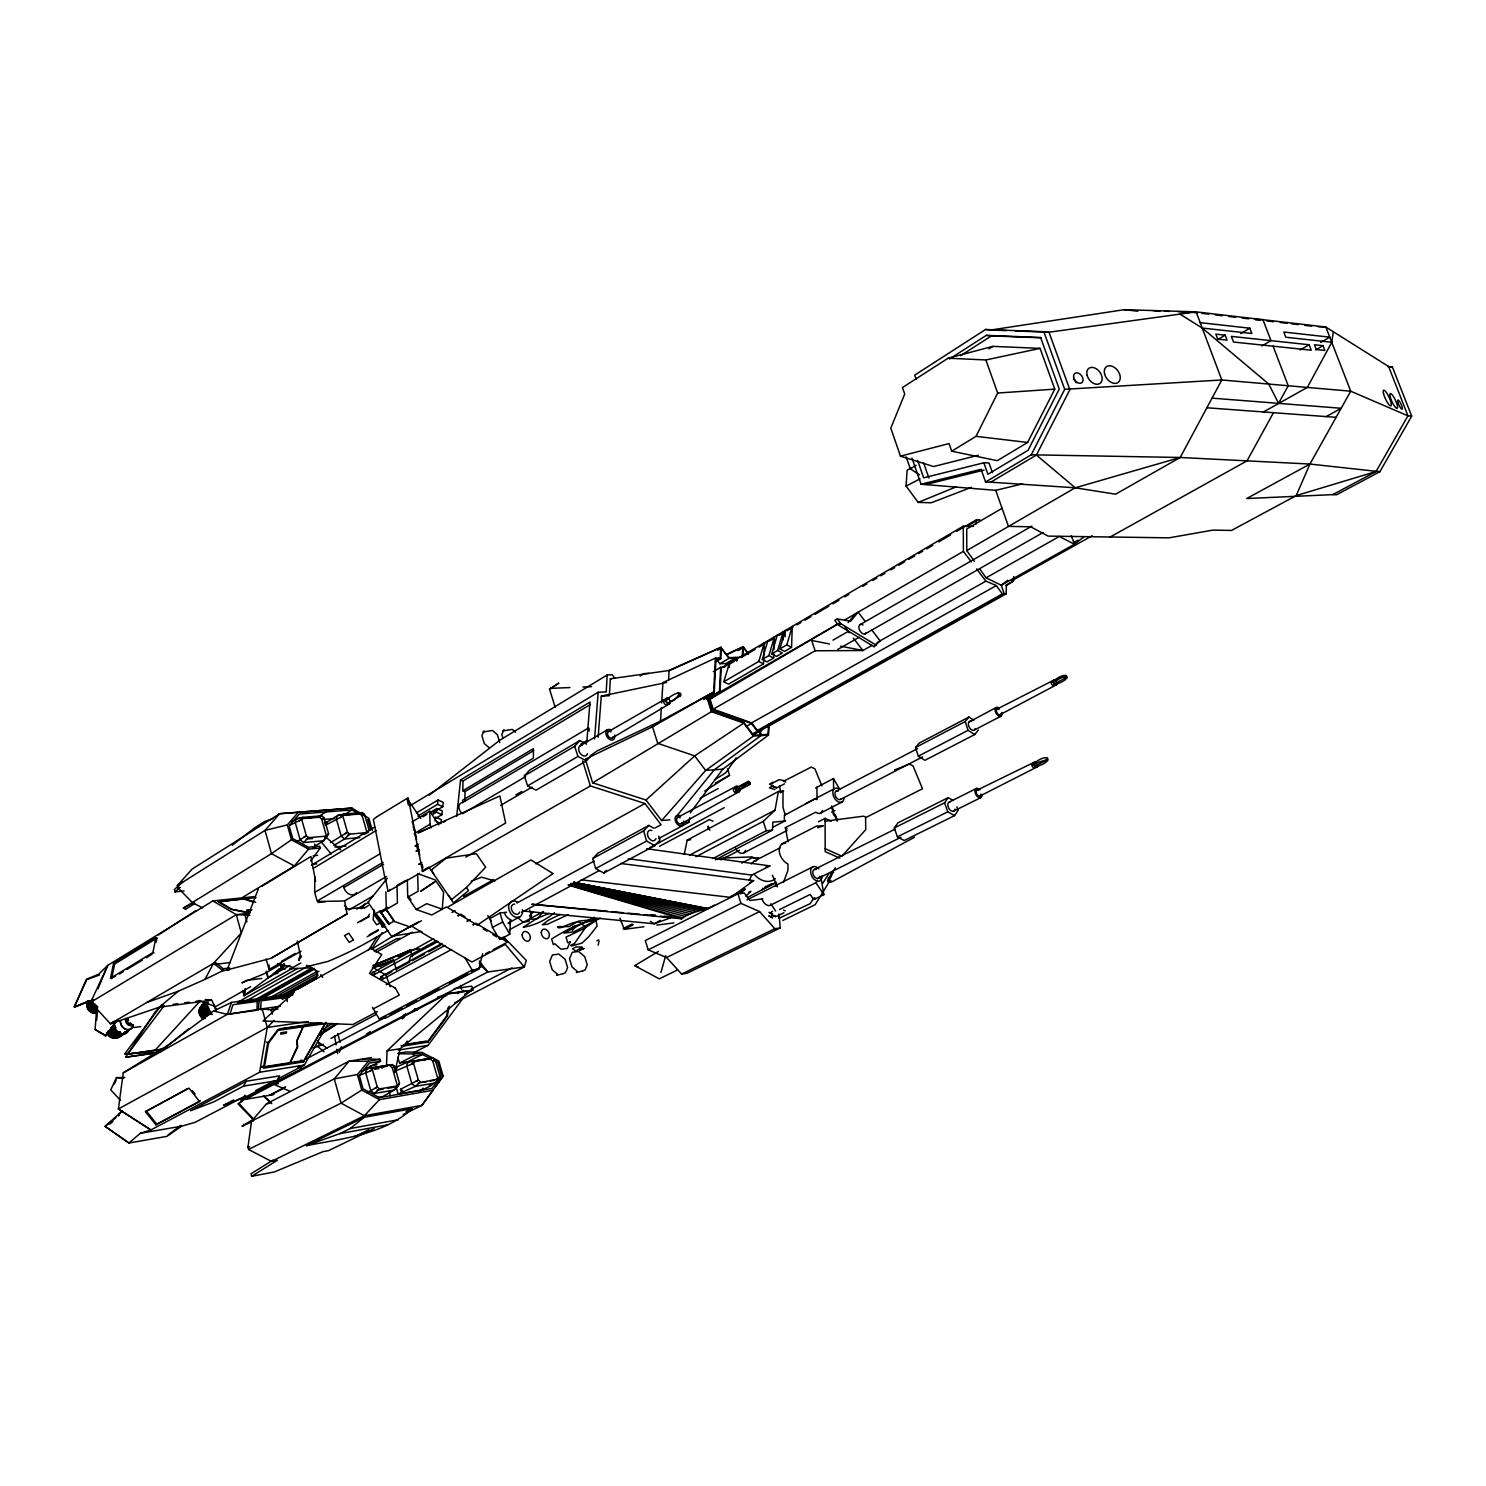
<?xml version="1.0" encoding="UTF-8"?>
<svg xmlns="http://www.w3.org/2000/svg" width="1486" height="1486" viewBox="0 0 1486 1486"><rect width="100%" height="100%" fill="white"/><g stroke="black" fill="none" stroke-linecap="round" stroke-linejoin="round"><path stroke-width="1.5" d="M314.753 876.703L314.716 892.454L317.131 901.055L319.323 900.832M788.044 841.615L785.351 827.646L815.777 812.173A7.653 4.867 62.4 0 0 822.557 810.427M714.487 905.104C705.348 910.974 691.101 910.899 681.628 918.775L532.192 904.361M775.748 886.362L775.766 881.774M778.794 914.02L778.775 918.385L810.241 903.618L813.566 898.213M779.518 785.481L780.744 792.614M301.064 951.17L269.022 969.466L269.077 965.008M525.654 776.584L462.499 813.752A6.631 4.774 59.2 0 1 458.933 806.879A6.631 4.774 59.2 0 1 462.648 802.533L462.685 800.155L533.4 758.176L533.4 748.628L462.815 790.775L462.945 781.042L590.444 704.457M464.895 800.917L465.025 791.536L533.678 750.616M708.06 829.374L708.116 826.123L709.769 830.265M837.064 624.38L720.023 692.012L709.992 699.2L713.206 709.212L751.656 722.846L757.358 730.462L761.222 730.239L1006.171 593.88L1006.356 585.521L1013.526 581.007L1013.731 576.512M716.141 659.877L720.283 657.926L720.636 647.357L729.106 657.629L742.09 657.202L742.944 646.707L748.424 653.506M715.342 661.864L720.84 658.632L721.193 648.063L729.013 658.354L735.31 658.149L736.034 660.341L734.567 660.397M791.555 647.376L792.261 626.405L786.818 644.85L779.871 648.88L784.589 651.407L791.555 647.376L786.818 644.85M782.843 640.243L783.159 631.754L777.661 650.459L771.736 653.896L776.454 656.422L782.379 652.986L777.661 650.459M785.11 636.751L785.332 630.473L779.871 648.88M767.835 640.726L762.281 659.394L766.98 661.902L773.612 658.057L773.779 653.821M773.946 649.586L774.429 636.862L768.912 655.549L762.281 659.394M763.507 663.908L764.361 642.769L758.789 661.419L723.775 681.758L728.474 684.192L763.507 663.908L758.789 661.419M386.453 1066.539L387.103 1050.825L446.766 994.115L470.858 990.66L400.068 1048.763L387.103 1050.825M291.256 995.49L237.909 1002.939L237.964 1001.527L292.761 993.725M237.909 1002.939L249.778 1001.007L249.834 999.576M258.545 1009.978L258.935 1001.155L233.005 1004.703L229.977 1013.972L227.302 1014.344L123.245 1072.855L118.378 1108.983L150.885 1129.954L259.586 1072.26L304.296 1065.109L327.774 1024.021M260.682 1009.681L261.072 1000.858L289.046 997.013L287.392 997.292L287.207 1001.657M668.607 680.365L669.053 670.409L720.636 647.357M715.268 859.892L772.479 830.117L772.831 822.167L785.611 820.941M285.293 996.474L285.349 995.063L293.318 993.762M729.273 667.4L729.477 663.202L723.775 681.758M499.649 939.598L509.791 934.192L510.497 919.611A8.749 6.315 61.8 0 1 504.664 913.407L504.423 912.515M500.782 938.056L500.745 939.003L499.872 937.499L498.72 938.112L499.649 938.669M669.852 819.808L661.604 820.569L645.983 800.025L592.635 782.825L585.335 759.197L652.503 726.784L713.67 692.049L715.416 658.075L720.283 657.926M703.732 699.627L714.246 692.606L715.973 658.781L720.84 658.632M707.447 697.491L711.813 711.107L743.929 722.475L753.551 735.291L760.219 734.883L758.993 731.112L757.284 731.205L751.489 723.478L712.834 709.769L709.286 698.736L719.447 691.454L720.654 667.344L724.852 667.177M720.023 692.012L721.212 668.05L963.281 526.193L973.571 526.378M614.981 678.396L612.251 674.774L607.198 674.96L606.214 691.882L598.171 692.235L410.322 805.579M721.434 647.32L669.982 670.372L610.337 678.805L609.371 695.727L601.291 696.098L598.152 737.223M661.381 707.503L660.527 721.082L652.503 726.784L657.722 743.334L694.686 755.891L705.664 770.435L722.828 769.154L768.466 735.106L769.339 723.868M661.66 702.971L662.942 682.594L715.416 658.075M971.528 487.297L931.202 502.77L918.199 502.398L906.088 486.089L907.092 470.245L911.048 467.886M117.914 1019.526L105.543 1035.909L95.104 1029.538L96.869 1005.911M594.567 739.006L598.171 692.235M768.615 725.502L767.909 734.4L761.278 734.808L760.052 731.038L761.761 730.945M586.821 742.016L589.961 702.079L460.549 779.927L456.704 816.241M742.814 655.809L743.483 647.413L748.331 654.23M658.595 838.624L689.244 822.111L689.671 817.597M298.593 960.216L300.246 954.848L297.349 941.01M299.318 960.458L299.485 958.786M96.59 1020.38L97.296 1013.786M435.974 818.192L441.899 814.681L442.308 811.003L436.791 808.514L430.866 812.043M432.909 812.545L442.772 806.675L443.255 802.384L438.036 800.007L416.34 813.009M435.064 820.959L435.509 817.059L441.361 819.696L440.933 823.597L437.033 821.851M432.426 814.532L436.382 812.173L436.791 808.514M417.826 816.111L437.571 804.316L438.036 800.007M272.978 1160.064L250.985 1173.829L251.654 1176.318L277.325 1160.287L271.474 1161.402L248.571 1149.495L247.939 1147.211L251.543 1121.243L253.382 1120.927L253.01 1119.534L266.458 1103.819L349.099 1061.171L371.519 1057.549M975.949 524.168L976.599 519.673L979.961 519.747M1263.249 412.068L1307.346 387.419L1331.753 342.282L1333.332 331.749M259.586 1072.26L267.239 1027.476L262.112 1008.808L227.302 1014.344L213.52 1011L169.107 1044.398L123.245 1072.855M264.415 1067.134L268.557 1043.005L278.123 1030.355L325.025 1023.668L303.608 1061.153L264.415 1067.134L262.26 1066.131M291.98 968.519L244.094 995.639L245.264 988.952M695.968 856.698L763.265 821.368L775.042 810.111L778.385 791.518L783.624 791.072M284.866 965.51L244.094 995.639L245.376 988.803M448.196 1007.434L446.543 1016.145L427.931 1041.24L404.861 1044.881L407.164 1041.092M449.236 1006.152L447.36 1016.015L427.968 1042.132L401.889 1046.274M115.481 976.376L110.521 978.252L152.928 952.526L155.844 937.647L156.959 938.112L156.123 942.365M684.303 854.283L687.182 840.11L778.385 791.518M110.521 978.252L113.53 963.56L155.844 937.647M111.636 978.717L114.645 964.024L156.959 938.112M200.74 1008.53L207.353 1003.83L200.74 1008.53L202.003 1009.105L207.018 1005.335M394.867 1072.428L400.068 1048.763M120.607 1033.513L113.995 1037.228L113.307 1035.445L120.515 1032.287L112.1 1036.262L111.171 1035.575L116.465 1031.711M113.995 1037.228L114.311 1035.872M112.992 1036.782L119.493 1031.841M120.515 1032.287L120.199 1033.643L119.177 1033.197M598.152 945.096L599.099 941.084M93.581 1011.947L93.897 1010.591L94.602 1012.393L93.581 1011.947L96.664 1010.108M88.343 1001.787L88.603 1000.747M372.484 1007.341L379.246 1018.932L385.877 1017.947L478.808 969.095L482.653 953.715M660.917 972.55L665.709 955.665M771.736 653.896L777.252 635.209M1051.772 682.78C1066.874 668.198 1075.901 678.935 1053.593 684.916M374.008 909.878L373.172 919.76L376.682 924.831L381.215 922.286M227.302 1014.344L231.537 1002.4L237.964 1001.527M300.581 958.173L301.156 956.52M346.461 909.785L346.684 907.352L344.399 905.587M339.384 1052.237L341.39 1046.72M783.401 882.517L787.933 870.406L787.97 864.053C781.376 860.728 775.766 850.103 781.822 843.937L816.668 826.03L822.872 825.845M258.36 888.888L227.135 969.894L271.028 958.321L347.074 913.871L344.603 900.98L319.434 901.463M402.204 1018.969L403.802 1014.827M403.746 1017.947L405.362 1013.786M250.112 911.494L245.561 911.977L231.909 909.246L219.278 901.853L244.726 898.751L255.703 902.299M97.965 988.859L107.754 965.38L212.888 900.906L255.351 896.504M99.506 975.002L86.745 979.645L74.3 1006.932L90.59 1001.007M911.977 458.078L921.041 484.232L995.731 490.343L1008.455 526.378L1030.708 526.787L1048.113 536.112L1169.055 537.839L1212.873 530.112L1231.504 530.446L1296.219 495.6L1309.946 464.041L1350.737 391.208L1325.828 327.031L1196.137 311.874L1124.27 309.682L990.753 330.022L985.534 329.502L914.726 375.122L916.23 379.432M249.982 913.184L236.293 914.67L90.665 1002.288L107.754 965.38L98.782 974.147L86.374 979.311L74.3 1006.932L93.507 999.539L90.665 1002.288L110.447 1023.817L159.243 1007.229L211.662 1000.171L216.547 1010.164M439.949 1076.403L436.438 1079.95L439.949 1076.403L435.157 1059.741L432.928 1057.958L408.26 1061.84L394.496 1067.932L395.387 1071.072L413.535 1063.307L414.613 1060.967L432.928 1057.958L412.161 1062.193L414.613 1060.967L408.26 1061.84L406.644 1065.406L411.863 1083.703L415.281 1086.415L434.804 1083.034L438.909 1078.743L418.142 1083.108M509.159 923.772L510.887 919.89M289.677 1063.122L297.33 1046.757L296.754 1040.664L303.163 1026.677L297.107 1040.832L297.683 1046.924L290.049 1063.289M387.586 1088.346L395.945 1086.916L399.493 1083.313L394.7 1066.409L392.415 1064.608L367.246 1068.583L361.637 1071.443M395.387 1071.072L397.022 1067.524M120.44 1100.364L110.763 1089.851L116.41 1077.647L124.805 1077.461M114.311 1084.074L116.187 1080.006M900.479 456.146L949.052 443.571L951.727 451.205L976.023 436.327L997.663 393.047L985.887 359.965L948.105 358.2L902.466 387.549L904.714 394.013L890.801 428.154L900.479 456.146L933.598 466.548L978.308 455.236M749.204 880.269L751.842 875.087L769.878 865.911L646.744 848.747M951.727 451.205L997.273 460.679L1027.625 442.456L1054.781 389.128L1040.051 348.374L992.852 346.368L948.105 358.2M921.041 484.232L981.094 469.316L985.571 482.003L1031.247 454.79L1064.7 389.313L1043.822 331.694L985.534 329.502M985.571 482.003L990.753 482.188L1036.411 455.032L1069.846 389.704L1048.986 332.214L1043.822 331.694M366.931 832.792L369.141 830.395L364.534 814.421L362.324 812.582L343.972 814.049L340.535 817.597M326.418 836.302L328.592 833.869L325.137 837.454L328.592 833.869L323.985 817.671L321.738 815.814L302.884 817.319L296.81 818.675L291.46 822.018M325.341 837.51L323.632 840.779L312.877 847.336L315.441 847.113L314.586 844.085M327.18 821.999L324.654 822.204L325.508 825.213L327.18 821.999L337.898 815.387L343.972 814.049M146.761 1002.493L178.413 991.162L204.975 979.404L213.482 963.337L241.326 933.041L236.293 914.67L212.888 900.906M205.068 1018.059L204.771 1016.22L209.582 1013.508M206.535 1002.976L201.279 1006.598L208.133 1002.066M990.753 482.188L1075.251 487.798L1115.633 494.188L1180.2 457.484L1221.808 379.97L1196.137 311.874L1048.986 332.214L1015.384 330.951M118.936 1115.317L119.437 1114.389M1273.446 412.699L1247.033 460.864L1110.172 537.003M116.558 1036.206L116.93 1037.674L128.39 1030.411L115.982 1037.655L114.905 1036.058M118.936 1031.507L111.171 1035.575M112.1 1036.262L117.394 1032.398M246.249 1081.251L190.542 1110.785L213.538 1101.98L243.555 1086.099L246.249 1081.251L279.535 1075.864L276.823 1080.675L246.695 1096.445L223.624 1105.212L233.618 1099.974M97.296 1008.66L92.689 1011.409L91.76 1010.703L95.494 1007.712M92.689 1011.409L96.423 1008.418M321.496 1023L278.049 1029.389L267.666 1043.116L263.356 1068.248L303.478 1061.896L326.066 1022.331M1388.593 366.503L1392.363 366.893L1411.7 416.117L1379.862 471.712L1309.946 464.041L1246.698 498.534L1332.738 494.634L1376.073 471.526L1407.948 415.82L1388.593 366.503L1325.828 327.031L1318.156 326.771M468.016 919.834L467.031 921.431L470.226 919.704M374.658 973.962L372.466 975.02L371.63 973.33L433.726 938.576M829.559 881.272L815.164 904.677L782.825 920.466M822.817 883.241L828.612 873.879M835.336 867.805L827.461 880.585L831.194 882.22L914.596 837.175M829.318 879.638L831.398 876.257L828.222 877.836M157.479 1052.868L125.623 1057.215L155.027 1012.189L160.061 1006.616M300.079 957.133L301.045 955.628M368.602 950.037L377.258 936.57L375.178 937.833A874.084 559.925 63.4 0 1 327.886 961.461L308.215 966.253M372.392 947.882L382.292 932.521M1032.51 764.64C1049.153 750.133 1055.933 762.132 1034.145 767.129M953.269 800.508L948.179 797.648L897.953 822.835L894.293 827.981L897.395 836.859L904.175 840.537L954.569 815.61L958.136 810.409L956.873 806.824M751.21 863.886L754.256 861.063L780.299 847.707M736.183 757.897L725.818 772.739L714.562 779.871M894.293 827.981L944.576 802.811L948.179 797.648M373.469 947.938L371.909 947.771M105.543 1035.909L115.406 1022.127M403.263 1114.444L421.913 1105.398L443.162 1076.124L438.816 1061.041L422.21 1052.515L406.644 1051.902L398.081 1053.277M420.259 1091.783L422.971 1088.049M421.913 1105.398L432.928 1090.278L379.413 1099.64L364.404 1115.726L271.474 1161.402M435.435 1086.712L443.162 1076.124M310.648 861.007L320.214 848.06L319.694 846.24L308.512 847.243L292.742 838.643L289.12 825.752L299.318 814.049L351.996 809.907L357.866 813.436M413.795 1052.59L428.098 1045.345L462.48 999.001M690.321 812.842L722.828 769.154M158.835 1052.199L124.75 1053.834L159.949 1007.025M161.733 1049.413L127.555 1054.131L164.24 1005.539L161.305 1005.223M1065.258 675.406L1066.855 678.025M1065.592 675.963C1068.044 679.028 1065.016 674.031 1056.119 680.904M368.881 901.222L387.289 878.226M361.079 908.856L365.37 903.525M549.579 689.188L558.662 683.188L549.579 689.188L555.17 707.373M676.854 815.888L714.283 769.785L760.981 735.57L759.29 730.35L1004.276 593.898L1001.248 585.243L986.091 577.831L979.645 568.748M865.001 621.129L858.146 612.176L850.586 621.185L837.231 618.938L834.779 620.368L838.475 625.179L874.009 646.707L880.121 640.837L871.873 630.083M874.009 646.707L877.65 642.212L985.887 581.137L996.326 585.577L1002.381 593.917L1006.171 593.88M973.869 720.227L968.928 717.051L919.351 743.019L915.543 747.532L918.329 756.188L924.924 760.312L974.667 734.567L978.382 730.016M995.992 707.615L968.705 722.215A4.96 2.916 62.2 0 0 970.655 729.106A4.96 2.916 62.2 0 0 975.188 728.511M253.01 1119.534L242.237 1126.016L334.276 1078.873L357.402 1074.527L368.435 1061.227L380.044 1059.332L380.583 1061.227L366.336 1068.49M915.543 747.532L965.194 721.564L968.928 717.051M848.135 622.597L855.695 613.607M241.977 897.785L294.339 865.985L308.586 849.119L320.214 848.06M543.003 912.07L537.449 918.627L531.877 919.295L529.518 915.71L533.493 911.921M192.326 902.559L177.93 887.736L177.336 885.563L265.01 830.395L287.3 824.934L298.333 812.285L351.959 808.087L368.844 818.247L372.429 830.655M678.359 692.885C680.031 703.472 687.535 682.408 664.762 700.853M679.919 695.244C680.699 689.448 675.09 703.231 670.205 700.928M661.604 820.569L705.664 770.435L753.476 736.053L768.466 735.106M298.333 812.285L279.684 813.715L265.01 830.395L271.492 853.651L294.339 865.985M586.561 744.096L579.8 740.548L529.573 770.157L524.372 775.859L527.604 785.871L536.037 790.162L586.45 760.869L591.577 755.129M177.336 885.563L192.103 869.087L279.684 813.715M524.372 775.859L574.655 746.251L579.8 740.548M155.194 1050.138L200.48 1000.672L195.948 1001.285M749.631 783.772C751.489 779.314 740.047 790.013 735.886 791.202M736.294 789.642L736.276 791.815L750.021 784.385L750.021 782.212L748.442 781.283L734.437 788.843M748.182 781.395L748.182 783.586L750.021 784.385M221.934 970.172L223.234 968.761L229.717 967.943M653.729 828.185L648.843 825.399L598.022 853.094L592.765 858.555L595.645 868.548L603.78 873.044L654.787 845.664L659.951 840.147L658.762 836.098M451.391 899.792L466.437 887.514L485.643 867.211L476.337 853.688L446.209 858.128L430.996 870.239M603.78 873.044L606.381 870.294M592.765 858.555L643.642 830.878L648.843 825.399M122.428 1110.766L105.135 1126.369L128.929 1143.013L140.334 1133.316L150.885 1129.954L118.378 1108.983L267.239 1027.476L274.037 1020.418M202.672 1015.737L209.953 1011.223L202.672 1015.737L203.415 1016.628L210.696 1012.133L203.415 1016.628M203.229 1006.171L202.282 1005L206.164 1002.511M303.534 842.543L308.624 837.64L327.477 836.024L323.632 840.779L303.534 842.543L300.079 839.72L295.064 821.944L296.81 818.675L301.268 818.322M106.639 1032.677A7.579 6.297 59 0 0 112.026 1037.86A7.579 6.297 59 0 0 118.118 1036.021L118.806 1037.265L127.35 1032.046L116.93 1037.674M109.648 1033.922L115.852 1030.318L116.595 1031.228L110.41 1034.832L109.648 1033.922L115.221 1030.318M110.41 1034.832L115.982 1031.228M740.344 893.718L745.359 888.944L743.223 890.095A642.509 334.944 -60.6 0 1 730.443 896.615M745.916 896.077L750.913 891.321L748.777 892.454M187.849 1088.495L145.479 1111.677L155.863 1124.791L200.369 1100.792M95.606 1007.211L90.999 1009.96L90.237 1009.05L95.791 1005.409M90.999 1009.96L96.534 1006.319M294.432 991.812L262.948 1020.993L352.944 1024.504L377.333 1011.576M645.983 800.025L694.686 755.891L743.762 723.106L753.476 736.053M115.889 1117.639L105.135 1126.369L128.929 1143.013L166.915 1136.363L181.626 1126.184L195.075 1122.339L245.636 1095.851M109.797 1124.178L112.955 1121.354M182.797 882.034L174.364 889.538L175.014 891.897L184.134 890.987M175.014 891.897L180.066 887.421M370.033 1071.313L373.599 1067.691L371.147 1068.936L392.415 1064.608L367.246 1068.583L365.556 1072.186L370.776 1090.761L374.268 1093.51L379.58 1088.922L398.415 1085.69L399.493 1083.313L394.329 1090.037L382.255 1096.835L378.057 1097.578M244.744 1098.395L238.243 1103.912L253.716 1119.367M239.097 1103.764L253.474 1119.311L238.243 1103.912L242.348 1101.015M159.243 1007.229L178.413 991.162M474.461 923.66L472.938 924.942L476.114 923.215M459.36 914.689L457.818 915.97L460.994 914.206M159.931 1052.237L188.518 1028.888M394.96 934.88L371.593 949.238M446.339 906.98L431.794 914.967L416.266 909.525L407.721 897.173L407.313 879.545M448.4 895.464L451.818 899.457M416.21 923.642L418.16 922.044M554.501 912.775C545.622 919.964 534.607 925.592 523.258 927.19L536.91 918.478L549.114 913.426M306.469 1145.632L339.792 1133.632L350.194 1128.543L364.144 1117.323L412.328 1108.649C383.722 1134.561 342.746 1138.555 306.469 1145.632L364.144 1117.323M385.004 925.035L375.921 913.481L380.063 911.122L388.069 923.568L389.388 924.311L380.936 912.125L385.821 909.339L394.254 921.524M392.806 919.425L394.031 921.19L389.351 923.772L388.069 923.066M386.081 909.711L387.493 911.327M434.005 874.585L431.423 869.904M385.691 879.545L388.05 891.433L390.577 889.427M429.268 795.159L499.816 740.214L607.198 674.96M271.028 958.321L324.264 926.985M232.28 845.218L254.775 827.758L264.545 821.572L273.22 818.545M431.367 826.885L418.105 833.07M158.37 934.991L195.985 910.528M1084.018 536.817L1074.434 544.247L1001.248 585.243L1007.768 580.246M284.216 963.56L280.594 966.327L283.046 966.011M167.955 1135.1L180.735 1125.385M273.517 973.664L284.569 965.306M376.794 816.798L373.376 819.362L385.301 879.786M377.184 816.557L408.148 797.759L416.619 839.739M620.907 863.496L753.606 880.622L730.74 897.395L581.323 879.842M273.573 973.832L284.736 965.807M706.816 699.219L719.447 691.454M590.388 755.65L597.112 750.932L660.527 721.082L713.67 692.049M308.586 849.119L291.46 839.776L271.492 853.651L183.41 908.076L185.601 909.209L194.536 903.711L202.653 907.946M114.162 1021.253L110.447 1023.817L213.482 963.337L216.139 963.021L223.234 968.761M95.104 1029.538L106.082 1035.538M322.945 1029.761L332.418 1023.315M320.01 1034.182L335.353 1023.743M420.891 891.136L434.896 881.774M420.687 891.34L434.692 881.96M366.392 1034.182L370.237 1031.6M442.029 943.443L380.936 976.618L380.063 979.255L381.921 979.627L445.076 945.412M381.921 979.627L382.961 977.361L380.936 976.618M320.14 1034.813L337.545 1023.557L320.14 1034.739M949.535 358.98L986.295 335.372L1040.609 337.508L1059.277 389.091L1028.089 450.258L987.893 474.294L983.843 462.778L923.66 477.842L917.605 460.344M960.55 355.711L991.496 335.873L1041.259 337.842M988.933 348.857L992.852 346.368M704.735 791.072L729.552 775.283L727.49 768.875M379.413 1099.64L361.748 1090.037L341.056 1103.151L248.571 1149.495M1046.571 758.176C1050.138 760.163 1040.646 760.33 1033.123 764.881M1046.311 757.581L1047.593 760.442M839.07 623.303L709.992 699.2M289.714 825.287L301.732 819.473L302.884 817.319L300.543 818.767L319.397 817.263L321.738 815.814L318.524 816.65M299.41 820.922L301.732 819.473L306.339 835.782L308.624 837.64L306.283 839.088M318.134 816.78L325.88 811.969M319.397 817.263L321.663 819.12L323.985 817.671M183.41 908.076L194.164 902.374L194.536 903.711M296.494 841.912L306.339 835.782L303.998 837.212M325.508 825.213L342.876 816.167L347.464 832.253L349.712 834.092L368.064 832.513M344.232 814.7L351.996 809.907M906.107 456.852L910.342 468.814L916.1 465.267M341.631 815.48L359.983 814.012L362.324 812.582L359.092 813.399M359.983 814.012L362.194 815.851L364.534 814.421M330.468 842.673L347.464 832.253L345.124 833.683M762.727 888.182L762.151 889.668L774.299 883.446M775.432 882.814L748.405 896.987M261.777 886.343L310.927 856.493L315.608 881.217M347.352 835.522L349.712 834.092L344.622 838.94L333.848 845.46M119.344 974.036L123.189 971.695M127.053 969.355L142.47 960.012M146.334 957.671L152.111 954.161M592.635 782.825L711.441 711.664L743.762 723.106M311.466 865.223L374.732 827.052M88.25 1002.79L89.624 1004.127L88.25 1002.79L91.315 1000.951M88.268 1003.923L91.333 1002.066M313.249 868.4L376.144 830.544M93.079 1004.072L88.696 1006.078L88.417 1004.963L93.024 1002.196M88.417 1004.963L92.782 1002.939M88.696 1006.078L93.321 1003.31M640.132 675.963L644.107 673.567L649.029 673.381M94.863 1003.793L89.624 1008.14L89.086 1007.099L93.692 1004.332M89.624 1008.14L95.401 1004.833M90.237 1009.05L96.386 1005.372M91.76 1010.703L97.927 1007.025M1217.87 339.514L1225.188 335.149L1227.083 340.127L1217.703 339.142L1215.827 334.146L1225.188 335.149M411.919 821.962L429.788 811.3L438.946 824.86M612.436 737.836L669.815 703.621M677.727 969.875L659.301 978.865L634.689 965.659L658.428 951.449M94.602 1012.393L97.686 1010.554M422.953 816.761L426.909 814.402M1240.754 333.607L1249.837 328.202L1251.844 333.496L1202.248 328.053L1179.958 314.103M413.349 829.782L414.464 829.114L415.839 837.863M717.534 650.236L721.193 648.063M462.648 802.533L588.697 727.843M315.199 892.157L380.527 853.521M414.185 833.609L430.03 824.247L429.788 811.3M738.003 650.645L743.65 647.413M580.933 744.077L586.84 740.604M579.949 745.935L607.161 729.923M717.311 660.323L719.856 663.74L729.013 658.354M1261.893 345.978L1270.976 340.647L1262.951 319.676L1255.187 319.434M317.632 900.776L383.072 862.326M343.916 887.514L383.629 864.239M418.142 844.197L415.003 846.017L416.712 845.478L417.659 850.159L416.08 851.385L419.219 849.565M719.856 663.74L726.152 663.518L735.31 658.149M713.299 671.653L720.654 667.344M727.211 663.48L734.548 659.19M728.697 664.632L734.195 661.419M741.068 657.592L755.037 649.419M759.03 647.079L765.011 643.568M769.005 641.228L772.999 638.887M778.998 635.395L782.992 633.055M786.967 630.714L792.967 627.203M796.96 624.863L800.954 622.523M804.948 620.201L810.929 616.69M814.922 614.35L828.891 606.158M832.884 603.836L838.866 600.325M844.865 596.815L848.859 594.474M862.827 586.301L866.821 583.961M872.802 580.45L876.796 578.11M880.789 575.769L884.783 573.447M890.764 569.937L894.758 567.596M898.751 565.256L904.733 561.745M908.726 559.405L914.726 555.913M918.701 553.572L922.695 551.232M926.688 548.891L932.688 545.381M938.669 541.888L950.65 534.867M956.631 531.356L976.599 519.673M966.309 526.713L978.271 519.71M110.911 1028.015L115.314 1026.027L110.67 1028.739M668.663 702.674L680.328 695.857M109.667 1030.039L115.611 1027.16L110.967 1029.872M1001.991 508.361L966.736 528.96L966.754 550.582L974.482 561.485M527.604 785.871L577.98 756.448L586.45 760.869M108.515 1031.953L110.205 1032.454L108.515 1031.953L115.852 1027.792M515.883 794.899L521.846 791.425M109.054 1033.011L115.239 1029.408L114.701 1028.349M500.633 805.412L532.007 787.116M344.863 900.702L386.509 876.499M1300.139 349.972L1309.147 344.752L1311.246 350.194L1233.529 342.04L1231.374 336.393L1309.147 344.752M114.942 1037.507L122.186 1034.07M706.853 696.878L714.246 692.606M421.838 862.549L418.699 864.35L420.408 863.793M1320.813 342.356L1329.766 337.173L1283.793 332.028L1285.799 337.229L1331.753 342.282M660.304 920.317L654.286 923.79L522.868 910.992M844.698 619.959L963.392 551.362L963.281 526.193M966.754 550.582L1075.251 487.798L1180.2 457.484L1309.946 464.041M838.475 625.179L840.927 623.767L876.461 645.314M1315.797 349.842L1322.986 345.699L1324.843 350.455L1316.299 349.563L1314.441 344.771L1322.986 345.699M348.931 909.952L372.763 896.207M326.177 925.889L347.074 913.871M405.585 880.529L397.041 885.452L397.431 903.024L386.249 909.395L394.719 921.617L410.21 926.985L421.448 920.726M422.117 871.019L428.86 867.137L453.527 902.894L468.554 890.578L466.437 887.514M356.77 909.079L368.695 902.225M388.05 891.433L419.442 873.378M608.313 731.651L666.341 698.383M832.959 640.169L848.543 631.234M860.227 624.547L1031.953 526.063M713.206 709.212L815.127 650.775L862.902 650.534L872.133 645.333M202.282 1005L205.477 1003.18M281.486 961.312L295.305 953.418M207.687 1003.886L202.895 1006.616L201.743 1005.725M465.805 857.106L590.388 785.964L644.924 803.499L661.084 824.73L654.992 828.036M200.647 1009.514L207.037 1005.873L200.684 1010.629L200.647 1009.514L206.758 1006.988M281.058 964.173L264.397 973.683L241.902 982.878L246.1 980.481L261.759 978.438M200.851 1011.669L208.486 1007.842L208.802 1008.975L202.393 1012.616L200.851 1011.669L208.486 1007.842M357.42 922.732L368.194 916.583L369.364 914.206M837.844 649.401L859.298 637.197M865.149 633.853L1043.191 532.471M360.188 921.636L369.16 916.528M201.149 1012.783L208.802 1008.975M387.827 907.314L380.175 911.661L389.351 923.772M201.539 1013.786L203.173 1014.288L201.539 1013.786L209.043 1009.607L208.486 1011.186M407.721 897.173L418.105 891.284L417.659 873.582L435.194 879.953L443.608 892.139L442.234 909.172L426.668 903.674L416.266 909.525M250.651 986.704L215.6 1006.635L198.845 1000.468M381.419 912.311L386.267 909.562M202.077 1014.827L209.582 1010.647M266.18 971.231L268 977.862L289.993 965.361M204.176 1017.371L210.585 1013.731L211.476 1014.436M300.878 962.947L292.965 967.423L277.548 963.578M986.091 577.831L1059.277 536.465L1074.434 544.247L1071.35 535.666M237.519 1002.4L297.59 968.463M247.27 1000.319L307.379 966.457M369.308 934.787L378.317 929.716M367.172 936.756L377.983 930.7M257.264 998.592L311.391 968.185M258.118 999.818L314.252 968.315M751.656 722.846L996.326 585.577M1074.155 542.353L1078.093 540.142M745.916 726.598L751.489 723.478M260.18 999.539L314.326 969.169M1011.817 580.729L1092.21 535.722M378.206 936.031L388.162 930.459M1005.558 585.465L1013.526 581.007M268.947 998.313L317.112 971.398M275.467 996.772L317.614 973.237M279.981 996.363L318.134 975.095M757.358 730.462L1002.381 593.917M751.712 734.325L757.284 731.205M282.544 996.029L316.685 977.008L317.168 972.438L315.218 969.689M911.995 645.556L914.447 644.181M753.421 734.214L758.993 731.112M288.637 993.502L298.686 987.911M302.698 985.682L310.723 981.206M752.622 735.18L758.194 732.078M463.576 896.374L493.798 879.545M286.426 995.156L316.574 978.382M1326.032 416.693L1341.171 408.279L1212.056 398.137M416.229 923.122L393.028 936.031L421.69 931.462M297.832 989.1L371.036 948.365L381.809 954.588L369.457 973.386L395.146 988.06M411.102 926.242L391.97 936.886L384.948 926.781M282.21 999.391L285.944 997.329M374.175 951.096L396.298 938.818L400.217 938.335M376.107 952.322L412.514 932.168M535.852 863.886L644.924 803.499M451.893 912.441L455.069 910.677M681.294 823.727L739.304 791.648M380.082 966.643L386.156 963.318M398.267 956.687L410.396 950.056L419.535 948.904M715.305 783.085L729.552 775.283M373.71 974.927L436.773 940.545M700.036 798.391L718.128 788.527M411.808 955.777L438.11 941.455M516.961 902.986L594.103 861.1M385.747 975.039L391.877 971.714M395.945 969.504L408.204 962.872M412.272 960.643L424.513 954.012M428.6 951.783L440.84 945.152M489.823 918.571L500.02 913.036L506.54 912.274M736.777 788.397L746.604 783.085M145.479 1111.677L189.038 1088.179L199.588 1101.553L155.863 1124.791M595.645 868.548L646.614 841.039L654.787 845.664M386.156 984.716L451.558 949.48M497.68 936.329L492.498 927.431L502.677 921.952L500.02 913.036M521.623 912.385L599.304 870.555M508.045 923.178L520.211 916.621M649.586 847.763L724.239 807.678M773.129 782.193L769.525 784.144L772.85 785.518M772.46 783.215L779.073 779.667L784.534 780.689M659.524 846.296L709.379 819.585L713.039 821.201M773.11 785.611L769.488 787.821L774.912 789.586M783.438 781.32L811.263 767.11L814.941 768.838L821.888 785.871M509.308 929.809L543.542 911.494M784.515 783.809L777.438 787.58L772.441 786.335L776.398 788.137M677.449 817.504L736.053 786.373M1379.862 471.712L1336.546 494.764L1332.738 494.634M373.357 1008.845L399.307 995.044L395.295 988.153M780.169 792.651L783.029 791.128L782.955 807.121L785.128 814.96M364.033 908.02L368.324 905.754M485.532 953.771L489.34 951.764M493.129 949.74L506.429 942.7M504.348 944.873L471.954 962.018L421.931 932.706M330.951 1038.398L375.754 1014.697M313.1 1048.132L323.354 1044.324M568.246 914.67L547.647 924.162L542.316 924.831L548.445 920.187L560.073 914.484M1000.245 714.58L1056.527 684.767M815.573 787.97L833.46 778.553L839.664 789.215M689.597 855.137L775.042 810.111M379.246 1018.932L472.139 970.005L478.808 969.095M306.413 1058.831L386.044 1016.944M390.131 1014.789L402.372 1008.344M406.458 1006.189L416.674 1000.821M420.761 998.685L439.132 989.007M449.348 983.639L467.719 973.962M471.805 971.825L482.021 966.439L487.761 971.974L524.261 966.94L526.323 960.439L503.884 937.202M255.759 1090.557L273.963 1081.009M277.993 1078.892L304.296 1065.109L297.59 1066.948M805.765 803.685L834.389 788.713M784.255 815.405L813.139 799.84A7.653 4.867 62.4 0 1 817.059 799.617L816.91 787.283M243.221 1099.268L487.761 971.974L479.272 961.015M245.413 1099.343L446.766 994.115M594.363 917.215L563.937 933.115L573.93 931.833L600.288 918.088M835.931 791.221L917.549 748.591M713.169 858.425L766.274 830.73L772.479 830.117M772.887 827.238L784.812 821.015L784.478 819.919A7.579 4.885 62.5 0 1 785.89 814.105M457.447 993.577L463.576 990.382M1055.153 683.393L1066.521 677.467M918.329 756.188L968.055 730.332L974.667 734.567M471.062 989.156L512.001 967.888M720.97 859.892L739.471 850.271M269.17 1095.368L285.516 1086.879M466.734 992.797L470.858 990.66M285.201 1087.436L271.511 1094.532L273.74 1094.16M464.709 994.264L472.901 990.029L471.768 986.128L454.177 988.617M840.89 799.264L922.639 756.857M974.37 729.997L1001.192 716.085M744.077 852.723L787.116 830.433M819.9 813.455L842.451 801.79M906.088 486.089L919.964 478.901M454.586 1002.994L524.261 966.94L505.221 944.279M831.826 812.229L834.965 810.613M818.34 821.832L825.064 818.359L831.287 821.201M741.774 863.05L751.73 857.924L758.566 857.775M596.87 940.861L598.747 939.895M623.173 928.601L631.996 924.069L633.147 924.775L624.324 929.307L619.941 918.107M242.237 1126.016L251.524 1121.874M996.92 709.138L1053.723 680.179M358.07 1075.994L372.484 1070.069L377.295 1087.12L379.58 1088.922L377.128 1090.148M865.614 817.653L922.49 788.732L913.017 765.866L909.339 764.101L894.591 769.952M979.868 796.069L1036.968 767.036M381.698 1068.137L387.307 1065.295M749.52 882.703L753.606 880.622M397.542 1057.4L399.66 1063.01L413.925 1055.803L422.321 1054.447L429.974 1058.385M389.964 1065.852L392.248 1067.654L394.7 1066.409M762.838 898.9L749.724 900.535L744.282 893.012L737.91 893.773L645.314 940.527L648.193 949.851L666.657 957.56L681.591 974.054L686.959 973.256L780.187 927.97L779.296 916.49M422.321 1054.447L408.037 1061.636L399.66 1063.01M775.339 878.69C768.559 884.43 758.975 880.325 754.126 874.102M411.083 1064.533L413.535 1063.307L418.346 1080.099L420.594 1081.882L415.281 1086.415L398.118 1094.086L396.223 1087.399M764.547 887.272L771.791 883.631M424.049 1060.521L427.801 1058.645M747.031 899.847L813.158 866.71M648.193 949.851L740.975 903.395L759.587 911.568L774.819 928.694L780.187 927.97M374.825 1088.346L377.295 1087.12L367.005 1092.637M814.384 869.477L894.906 829.207M949.313 802.013L976.432 788.453M430.476 1059.184L432.705 1060.967L435.157 1059.741M1035.798 765.587L1047.333 759.848M897.395 836.859L947.771 811.82L954.569 815.61M395.945 1086.916L398.415 1085.69L394.329 1090.037L374.268 1093.51M818.284 878.3L901.018 837.25M953.436 811.226L980.611 797.741M833.627 872.654L830.451 874.232L832.16 874.975M817.244 880.065A7.857 5.071 63.5 0 1 815.925 882.703L771.457 904.714A7.746 5.09 63.6 0 1 762.411 900.107L762.039 898.993M415.876 1081.325L418.346 1080.099L400.551 1089.294L401.443 1092.433M666.657 957.56L759.587 911.568M827.869 881.96L831.045 880.381M771.55 911.81L772.609 911.289M779.518 909.543L810.241 894.423L813.176 898.863L814.83 899.086L814.718 897.655M434.804 1083.034L429.138 1085.82L431.627 1085.393M977.175 790.125L1034.683 762.021M429.825 1086.285L422.637 1089.795L398.118 1094.086M783.921 912.72L776.658 916.286L771.513 915.097L775.581 916.806M813.734 899.624L823.857 894.665L820.922 877.186M204.975 979.404L222.919 970.674L229.346 969.856M681.591 974.054L774.819 928.694M268.576 1085.356L301.695 1069.27L299.522 1065.815M354.467 1136.716L368.937 1129.694M406.124 1111.658L412.328 1108.649M374.231 1128.506L328.629 1150.61L322.964 1151.669L274.408 1171.934L251.654 1176.318M969.225 721.602L969.912 721.267A4.96 2.916 62.2 0 1 971.603 721.527M213.52 1011L231.537 1002.4M726.84 654.304L742.944 646.707M726.97 654.602L741.644 647.673M89.086 1007.099L90.256 1006.542M418.68 832.624L499.872 795.957L505.63 823.058L422.6 871.576L415.263 835.262M375.196 965.046L410.396 950.056L412.309 956.705M819.213 827.033L817.709 827.702L823.207 825.845M376.181 964.191L410.396 950.056M918.199 502.398L956.055 486.925M88.213 1000.932L75.563 1006.765M471.248 881.179L481.668 877.186L494.894 880.994M372.837 965.361L394.254 957.263M374.008 967.145L393.474 959.789L396.409 970.005M374.323 967.646L393.79 960.29M670.316 917.939L654.286 923.79L650.348 921.357M372.726 971.918L374.751 972.661M765.587 867.267L769.878 865.911M1296.219 495.6L1376.073 471.526M926.261 484.417L984.066 470.078M995.731 490.343L1022.647 483.86M781.822 843.937L785.778 843.045M601.291 696.098L666.657 682.445M985.887 359.965L1040.051 348.374M339.792 1133.632L387.902 1124.791M247.939 1147.211L249.778 1146.876M350.194 1128.543L398.341 1119.738M363.977 1115.8L422.321 1105.324M754.256 861.063L756.671 860.635M379.227 1089.795L383.407 1089.071M422.21 1082.402L426.278 1081.697M430.346 1081.009L434.414 1080.303M140.334 1133.316L181.626 1126.184M266.458 1103.819L270.954 1103.058M240.862 1100.104L273.628 1094.606M278.291 1083.703L273.963 1084.427L289.9 1091.263M374.676 1069.307L378.856 1068.62M258.935 1001.155L257.301 1001.415L256.911 1010.239L230.534 1013.935M380.583 1061.227L369.42 1063.047L359.259 1075.325L363.03 1088.774L379.339 1097.652L431.924 1088.476L441.398 1075.4L437.627 1062.304L433.801 1060.354M243.555 1086.099L276.823 1080.675M370.255 1065.871L376.924 1064.793M398.137 1053.667L413.387 1053.945L422.21 1052.515M398.359 1050.082L428.098 1045.345M261.202 1067.245L301.324 1060.893L303.478 1061.896M404.062 1044.639L425.795 1041.203L427.968 1042.132M400.997 1045.717L405.232 1045.048M412.867 1010.721L417.325 1010.071M124.75 1053.834L129.003 1053.221M127.573 1054.206L161.937 1049.116M125.623 1057.215L153.225 1053.11M267.239 1027.476L308.308 1021.495M280.39 1028.721L318.041 1023.204M414.873 1008.975L419.368 1008.307M414.241 1009.384L418.662 1008.734M437.794 996.846L446.896 995.546M446.524 993.8L472.901 990.029M280.371 1006.245L262.112 1008.808L271.158 1009.96L278.012 1008.994M123.134 1034.07L124.137 1033.94M108.125 1030.95L109.407 1030.764M261.202 1009.644L267.647 1008.734M271.957 1008.14L276.247 1007.527M134.056 1027.532L140.761 1026.603M285.349 995.063L291.535 994.227M249.778 1001.007L292.705 995.137M173.305 1004.332L177.837 1003.719M184.617 1002.809L189.149 1002.196M825.083 821.219L863.589 816.167L865.595 817.077L865.744 829.615L841.893 856.177L825.176 848.729M273.331 973.906L277.863 973.33M624.324 929.307L643.94 926.762M656.849 925.091L673.882 922.899M217.03 964.154L230.219 962.519M250.41 911.828L245.84 912.311L231.036 909.358L217.866 901.649L256.038 897.581M236.293 914.67L249.797 915.209M726.152 857.199L717.701 859.428M318.023 902.485L325.601 901.668M251.988 909.748L246.546 910.342L251.264 910.305M177.93 887.736L179.75 887.551M687.182 840.11L690.674 839.757M312.357 864.276L316.797 863.849M313.249 855.75L317.688 855.342M683.244 822.668L689.244 822.111M334.852 847.001L346.015 845.998M308.382 838.903L312.562 838.531M361.135 834.315L365.723 833.925M359.835 837.602L344.622 838.94L341.223 836.135L336.226 818.6L337.898 815.387L350.937 814.347M305.744 817.969L312.45 817.43M323.186 819.51L334.053 818.637M279.257 813.734L337.712 809.183M337.322 809.22L351.959 808.087M997.663 393.047L1054.781 389.128M345.365 908.968L365.017 907.612M385.747 926.8L381.976 926.911M278.365 969.355L285.145 969.021M289.677 968.798L312.32 967.702M550.247 688.371L569.974 687.554M582.958 687.015L591.521 686.662M610.337 678.805L611.675 678.749M724.741 857.905L752.027 856.902L755.668 858.499M725.409 665.765L726.858 665.709L726.152 663.518M708.339 908.652L574.042 882.368M368.435 1061.227L349.099 1061.171L334.276 1078.873L341.056 1103.151L364.404 1115.726M123.84 1078.019L116.41 1077.647M1031.247 454.79L1180.2 457.484M362.64 1058.979L380.044 1059.332M990.753 330.022L1006.431 330.616M1387.775 366.689L1392.363 366.893M983.843 462.778L989.026 463L992.407 472.585M1206.873 407.777L1336.1 417.325M1064.7 389.313L1221.808 379.97L1350.737 391.208L1407.948 415.82L1411.7 416.117M531.951 904.212L607.44 911.252M612.028 911.68L623.47 912.757M628.039 913.184L639.482 914.261M644.051 914.689L655.493 915.747M660.063 916.175L671.505 917.252M986.295 335.372L991.496 335.873M205.291 999.502L211.662 1000.171M1200.205 322.648L1249.837 328.202M1124.27 309.682L1137.793 311.224M1177.544 311.503L1188.707 312.784M1164.615 310.908L1169.092 311.428M1153.025 310.555L1159.749 311.336M1186.33 311.577L1197.475 312.877M1201.933 313.379L1208.638 314.159M1215.325 314.939L1222.012 315.719M1228.699 316.499L1235.405 317.28M1242.092 318.06L1248.779 318.84M1255.484 319.62L1259.998 320.159M1266.741 320.939L1273.483 321.719M1280.245 322.518L1286.987 323.298M1291.483 323.818L1298.244 324.617M1304.987 325.397L1311.729 326.177M650.794 914.596L655.4 915.135M664.576 916.212L671.468 917.029M976.023 436.327L1027.625 442.456M628.225 858.722L751.842 875.087M200.684 1010.629L201.947 1009.718M207.093 1006.988L208.393 1007.192M829.522 643.977L811.709 640.466L815.127 650.775M840.649 646.169L862.902 650.534L853.335 638.088M707.429 908.67L573.782 882.387L706.612 908.745M573.485 882.405L705.813 908.856M705.033 909.005L573.856 882.554L704.29 909.172M573.485 882.628L703.918 909.246M700.872 910.082L573.837 883.074L700.352 910.231M573.447 883.52L697.027 911.345M570.958 883.427L693.832 912.534M570.754 883.891L690.786 913.816M306.357 965.417L310.723 966.513M571.163 884.523L687.925 915.153M570.475 884.876L685.232 916.565M568.191 884.783L682.743 918.032M568.469 885.136L681.628 918.775L679.901 917.456M244.54 899.216L253.326 902.058M462.815 790.775L465.025 791.536M634.689 965.659L638.33 967.089M113.53 963.56L114.645 964.024M772.497 913.834L769.061 912.385L772.497 914.15M152.928 952.526L154.042 952.99M783.568 910.101L785.221 910.807M839.813 858.128L825.194 851.627L825.064 818.359M200.963 1007.489L202.226 1008.065M436.382 812.173L441.899 814.681M437.571 804.316L442.772 806.675M266.384 1042.002L268.557 1043.005M301.101 1060.001L303.608 1061.153M784.162 781.339L785.778 782.082M460.549 779.927L462.945 781.042M381.159 911.958L379.914 911.289L388.329 923.419M768.912 655.549L773.612 658.057M372.317 967.2L385.877 974.965L390.186 986.723M412.458 926.707L422.34 932.484M461.05 914.41L464.932 916.732M476.56 923.642L507.58 942.087M483.21 928.899L487.074 931.202M492.906 934.657L496.788 936.96M910.342 468.814L919.444 474.814M317.725 1041.667L326.957 1048.132M126.719 1030.411L127.907 1031.303M213.482 963.337L222.919 970.674M400.551 1089.294L403.969 1091.987M517.314 917.289L523.035 922.082L528.867 921.357L531.412 915.599L529.74 910.008M1202.248 328.053L1268.765 384.057L1278.573 403.356L1288.232 385.766L1273.093 346.182M1036.411 455.032L1075.251 487.798M317.15 1045.995L324.041 1051.809M326.623 837.844L340.684 849.825M488.987 747.588L484.287 743.557L481.891 735.57L484.139 730.945L483.024 732.004L492.516 730.48L497.383 734.697L499.779 742.647M515.493 732.171L512.28 729.385L502.881 730.908L504.014 729.849L501.822 734.437L503.011 738.412M263.375 1096.036L271.845 1103.671M298.352 1066.186L301.695 1069.27M785.351 827.646L785.574 827.851A7.579 4.885 62.5 0 0 787.023 828.705M264.118 1096.241L270.526 1102.24M125.66 1031.563L126.626 1032.733M120.162 1034.46L120.422 1036.318L119.456 1035.148M321.496 842.209L331.211 854.023M202.969 1004.332L203.916 1005.502M146.278 1110.934L156.662 1124.048M192.474 1090.761L195.112 1094.105M845.125 627.408L849.23 632.757M837.231 618.938L840.927 623.767M963.392 551.362L971.324 561.875M976.618 568.878L985.887 581.137M479.272 962.798L482.021 966.439M320.753 974.612L322.685 977.361M367.822 902.058L374.844 912.2M408.669 896.429L411.102 899.959M420.854 818.507L407.034 798.446L408.371 805.059M487.742 915.58L491.476 921.004M502.695 937.276L505.184 940.898M815.925 882.703L823.857 894.665M770.844 903.785L775.673 911.048M502.677 921.952L509.791 934.192M465.137 957.968L472.139 970.005M204.381 1005.186L204.529 1003.422A8.656 6.984 60.3 0 0 200.146 1010.331A8.656 6.984 60.3 0 0 205.012 1018.653M772.386 875.254L777.438 886.845M831.658 805.876L833.274 809.851M835.281 814.737L837.361 819.845M831.268 806.917L837.12 821.219M832.309 811.449L834.055 815.703M944.576 802.811L947.771 811.82M923.586 462.759L928.88 478.028M965.194 721.564L968.055 730.332M574.655 746.251L577.98 756.448M736.369 658.112L737.093 660.304M735.607 657.425L736.796 661.047M763.265 821.368L766.274 830.73M706.742 697.008L711.441 711.664M737.91 893.773L740.975 903.395M582.642 760.869L590.388 785.964M489.934 918.757L492.498 927.431M643.642 830.878L646.614 841.039M430.03 824.247L431.07 827.813M460.511 985.404L461.663 989.323M367.636 819.306L370.646 829.764M362.194 815.851L366.782 831.807M432.705 1060.967L437.497 1077.61M413.387 1053.945L413.925 1055.803M321.663 819.12L326.251 835.299M392.248 1067.654L397.041 1084.539M389.091 1091.56L390.316 1095.814M287.3 824.934L291.46 839.776M357.402 1074.527L361.748 1090.037M337.694 1033.569L340.164 1042.336M317.818 1040.609L319.044 1044.992M266.143 959.046L269.022 969.466M245.227 915.71L246.936 921.896M271.158 1009.96L272.309 1014.139M242.85 991.143L244.094 995.639M244.503 1095.238L245.506 1098.897M185.248 907.89L185.601 909.209M243.685 1124.308L244.057 1125.701M207.241 1008.028L207.538 1009.143M202.096 1011.483L202.393 1012.616M117.543 1036.076L117.933 1037.525M114.013 1026.213L114.311 1027.328M89.717 1004.777L89.996 1005.911M422.21 864.332L422.934 867.935M417.51 844.159L419.739 855.212M334.536 1036.021L336.096 1044.862M336.876 1049.283L337.675 1053.704M267.257 973.441L268 977.862M115.945 1036.206L115.982 1037.655M113.846 1024.04L113.865 1025.154M385.896 891.86L386.249 909.395M833.46 778.553L833.627 788.862M413.219 821.182L413.312 827.628M118.248 1116.005A8.823 7.411 62.6 0 1 120.607 1112.828M203.192 1018.932A7.523 6.074 60.3 0 1 198.957 1011.725A7.523 6.074 60.3 0 1 202.709 1005.762M214.281 1006.152A7.579 6.074 60.3 0 0 216.436 1009.421A7.17 5.758 60.3 0 1 213.891 1004.387M212.368 1014.492A8.693 6.984 60.3 0 1 207.929 1003.087M203.303 1018.616A7.133 5.758 60.3 0 1 199.31 1011.762A7.133 5.758 60.3 0 1 202.858 1006.133M133.22 1026.232A7.634 6.297 59.1 0 1 125.437 1029.259A7.634 6.297 59.1 0 1 120.347 1020.566M129.078 1029.742A8.749 7.244 59.1 0 1 120.125 1033.216A8.749 7.244 59.1 0 1 114.273 1023.241M133.35 1024.616A5.09 4.198 59.1 0 1 127.09 1018.579M133.257 1024.764A5.09 4.198 59.1 0 1 126.013 1019.21M121.016 1035.575A8.73 7.244 59 0 1 114.013 1037.692A8.73 7.244 59 0 1 107.809 1031.73M131.4 1023.78A5.925 4.885 59.1 0 1 130.211 1022.851M128.52 1020.306A5.925 4.885 59.1 0 1 128.13 1018.82M132.7 1026.157A7.226 5.963 59.1 0 1 125.307 1029.018A7.226 5.963 59.1 0 1 120.496 1020.789M113.716 1037.73A7.17 5.963 59 0 1 107.828 1034.256M116.707 1036.819A7.17 5.963 59 0 1 115.295 1037.507M132.811 1025.099A5.164 4.272 59.1 0 1 125.753 1018.282M97.593 1012.393A7.597 6.315 57.7 0 1 89.42 1011.13A7.597 6.315 57.7 0 1 87.135 1002.344M96.646 1013.173A8.73 7.263 57.7 0 1 89.439 1008.901A8.73 7.263 57.7 0 1 88.268 1000.542M95.958 1012.728A7.189 5.981 57.7 0 1 87.117 1005.966M954.866 809.146A5.052 3.046 63.2 0 1 952.619 811.337L950.799 810.613A5.052 3.046 63.2 0 1 947.845 805.208A5.052 3.046 63.2 0 1 950.13 801.901M819.789 876.257A4.83 3.121 63.5 0 1 815.925 877.966A4.83 3.121 63.5 0 1 812.805 872.226A4.83 3.121 63.5 0 1 816.111 869.533M982.06 794.527A5.108 3.028 63.1 0 1 978.271 797.313A5.108 3.028 63.1 0 1 975.076 790.199A5.108 3.028 63.1 0 1 979.961 789.902M1037.339 764.677A2.396 1.393 63 0 1 1036.021 766.683A2.396 1.393 63 0 1 1034.182 763.34A2.396 1.393 63 0 1 1036.466 763.08M980.797 794.026A3.269 1.95 63.1 0 1 978.754 796.013A3.269 1.95 63.1 0 1 976.246 792.168A3.269 1.95 63.1 0 1 978.29 790.199M1037.581 764.658A2.768 1.597 63 0 1 1036.058 766.962A2.768 1.597 63 0 1 1033.959 763.117A2.768 1.597 63 0 1 1036.578 762.801M822.037 875.978A7.876 5.071 63.5 0 1 815.684 880.511A7.876 5.071 63.5 0 1 810.817 869.514A7.876 5.071 63.5 0 1 818.879 868.79M1001.861 712.388A4.997 2.898 62.2 0 1 999.094 716.289A4.997 2.898 62.2 0 1 995.118 709.788A4.997 2.898 62.2 0 1 999.261 708.153M1035.018 765.829A2.396 1.393 63 0 1 1033.55 767.76A2.396 1.393 63 0 1 1031.934 764.194A2.396 1.393 63 0 1 1034.516 764.714M1056.602 682.706A2.34 1.319 62.1 0 1 1055.209 684.433A2.34 1.319 62.1 0 1 1053.5 681.127A2.34 1.319 62.1 0 1 1055.766 681.108M1053.333 685.77A2.34 1.319 62.1 0 1 1051.215 683.077A2.34 1.319 62.1 0 1 1052.664 681.628M1054.298 683.894A2.34 1.319 62.1 0 1 1054.373 684.935M1000.58 714.172A3.213 1.857 62.2 0 1 997.775 713.893A3.213 1.857 62.2 0 1 996.456 709.881A3.213 1.857 62.2 0 1 999.019 709.472M1056.862 682.78A2.693 1.523 62.1 0 1 1055.097 684.693A2.693 1.523 62.1 0 1 1053.388 680.644A2.693 1.523 62.1 0 1 1056.323 681.498M843.992 797.741A7.709 4.848 62.4 0 1 838.048 801.753A7.709 4.848 62.4 0 1 832.884 791.611A7.709 4.848 62.4 0 1 839.757 789.382M745.526 850.364A7.467 4.922 62.5 0 1 740.864 853.243A7.467 4.922 62.5 0 1 735.329 847.67M841.429 798.651A4.737 2.991 62.4 0 1 837.305 798.614A4.737 2.991 62.4 0 1 835.021 793.004A4.737 2.991 62.4 0 1 838.345 791.109M1073.505 379.209A5.833 4.068 52.7 0 1 1076.143 382.812M589.143 731.205A6.947 4.718 59.4 0 1 589.125 728.679M587.434 753.625A5.74 3.919 59.6 0 1 582.772 755.594A5.74 3.919 59.6 0 1 578.686 749.464A5.74 3.919 59.6 0 1 581.936 745.378M651.908 830.525A5.665 3.845 61.7 0 0 647.599 835.095A5.665 3.845 61.7 0 0 653.877 840.742L655.493 839.571A5.665 3.845 61.7 0 0 655.958 838.55M866.264 632.572A5.275 3.176 60.3 0 1 861.731 632.962A5.275 3.176 60.3 0 1 858.927 626.498A5.275 3.176 60.3 0 1 862.995 624.974M318.951 971.435A5.071 3.919 60.8 0 1 316.778 971.101M315.719 970.469A5.071 3.919 60.8 0 1 314.791 969.559M519.636 912.032A5.387 3.882 61.8 0 1 514.973 913.871A5.387 3.882 61.8 0 1 511.314 908.02A5.387 3.882 61.8 0 1 514.695 904.12M683.579 821.071A5.721 3.845 61.7 0 1 679.678 825.789A5.721 3.845 61.7 0 1 675.053 818.359A5.721 3.845 61.7 0 1 680.569 816.223M739.471 788.639A2.693 1.765 61.6 0 1 737.892 791.481A2.693 1.765 61.6 0 1 735.849 787.413A2.693 1.765 61.6 0 1 739.155 788.007M682.037 822.575A3.678 2.47 61.7 0 1 678.6 823.43A3.678 2.47 61.7 0 1 676.706 818.656A3.678 2.47 61.7 0 1 680.142 817.802M739.694 788.527A3.102 2.025 61.6 0 1 737.873 791.797A3.102 2.025 61.6 0 1 735.514 787.134A3.102 2.025 61.6 0 1 739.322 787.803M522.366 909.729A8.767 6.315 61.8 0 1 514.286 916.658A8.767 6.315 61.8 0 1 509.772 902.986M510.943 901.779A8.767 6.315 61.8 0 1 517.741 902.318M614.665 735.068A5.795 3.919 59.6 0 1 610.82 739.972A5.795 3.919 59.6 0 1 605.898 732.598A5.795 3.919 59.6 0 1 611.47 730.276M409.542 962.519A8.433 6.334 62 0 1 413.312 955.071M737.093 789.92A2.693 1.765 61.6 0 1 735.867 792.837M735.347 792.688A2.693 1.765 61.6 0 1 733.341 789.456M733.62 788.397A2.693 1.765 61.6 0 1 735.886 788.286M669.852 700.482A2.731 1.802 59.6 0 1 668.514 703.454A2.731 1.802 59.6 0 1 666.044 699.739A2.731 1.802 59.6 0 1 669.071 699.312M667.771 703.751A2.731 1.802 59.6 0 1 666.341 704.847M665.264 704.42A2.731 1.802 59.6 0 1 663.666 701.503M663.926 700.426A2.731 1.802 59.6 0 1 666.731 700.686M613.161 736.647A3.715 2.508 59.6 0 1 609.669 737.632A3.715 2.508 59.6 0 1 607.588 732.839A3.715 2.508 59.6 0 1 611.08 731.874M670.112 700.445A3.139 2.062 59.6 0 1 668.551 703.881A3.139 2.062 59.6 0 1 665.709 699.59A3.139 2.062 59.6 0 1 669.202 699.107M443.59 822.13A8.879 6.446 59.4 0 1 445.094 821.368M356.529 892.64A8.544 6.464 59.3 0 1 349.359 894.219A8.544 6.464 59.3 0 1 343.656 886.659M769.024 915.97L772.479 917.735L769.024 915.97M579.67 950.167L583.812 948.514L579.67 950.167M582.605 970.934L576.401 972.494L576.921 971.064L572.036 966.977L569.547 958.711L572.259 952.285L578.556 951.43L584.76 956.631L587.249 964.841L585.15 969.894L582.605 970.934M562.915 973.739L556.618 975.299L557.139 973.869L552.179 969.764L549.69 961.442L552.458 954.959L558.866 954.086L565.126 959.324L567.615 967.59L565.479 972.68L562.915 973.739M570.141 941.994L567.429 948.402L561.076 949.238L554.724 943.721L553.331 944.632L551.622 938.985C565.349 930.552 580.172 921.84 596.406 920.28L584.277 928.416L566.017 937.127L567.708 942.737L570.141 941.994M573.225 928.267L572.296 930.44L576.345 926.038L572.704 926.558L573.225 928.267M281.244 1032.714L280.613 1034.089L286.055 1033.272L286.687 1031.916L281.244 1032.714M585.54 927.45L574.636 943.331L570.68 945.375L571.516 945.988L581.973 943.108L588.716 936.719L597.112 926.094L595.756 919.221L578.463 921.153L569.064 926.595L557.64 926.651C558.253 931.759 574.358 918.942 580.729 922.676L585.54 927.45M553.033 873.564L477.285 925.165L447.286 907.333L530.911 859.948L553.033 873.564M582.01 947.232L575.825 951.114L572.519 948.737L576.122 946.879L582.01 947.232M375.512 913.797L374.156 914.577L382.552 926.67L383.908 925.908L375.512 913.797M353.427 939.932L349.191 942.347L344.511 935.623L348.764 933.227L353.427 939.932M125.196 1031.878L125.01 1033.662L125.196 1031.878M680.644 918.107L676.074 917.679L680.644 918.107M96.571 1011.39L95.55 1012.672L96.571 1011.39M522.199 934.917A5.182 3.734 62.5 0 0 528.236 941.102A5.182 3.734 62.5 0 0 528.422 932.967A5.182 3.734 62.5 0 0 522.199 934.917M541.275 932.502A5.145 3.696 62.6 0 0 547.257 938.65A5.145 3.696 62.6 0 0 547.424 930.57A5.145 3.696 62.6 0 0 541.275 932.502M1398.029 402.743A5.052 1.152 65 0 0 1402.115 409.189A5.052 1.152 65 0 0 1399.831 401.907A5.052 1.152 65 0 0 1398.029 402.743M1383.559 393.753A8.637 1.988 65 0 0 1390.58 405.882A8.637 1.988 65 0 0 1387.627 394.422A8.637 1.988 65 0 0 1383.559 393.753M1390.227 396.929A8.192 1.876 65 0 0 1396.877 408.427A8.192 1.876 65 0 0 1394.054 397.542A8.192 1.876 65 0 0 1390.227 396.929M1073.579 377.035A5.851 4.068 52.7 0 0 1081.306 383.054A5.851 4.068 52.7 0 0 1080.081 374.101A5.851 4.068 52.7 0 0 1073.579 377.035M1104.637 374.175A9.826 6.761 53 0 0 1118.178 382.422A9.826 6.761 53 0 0 1113.98 367.135A9.826 6.761 53 0 0 1104.637 374.175M1087.139 375.438A9.418 6.501 52.8 0 0 1100.16 383.332A9.418 6.501 52.8 0 0 1096.166 368.695A9.418 6.501 52.8 0 0 1087.139 375.438"/></g></svg>
